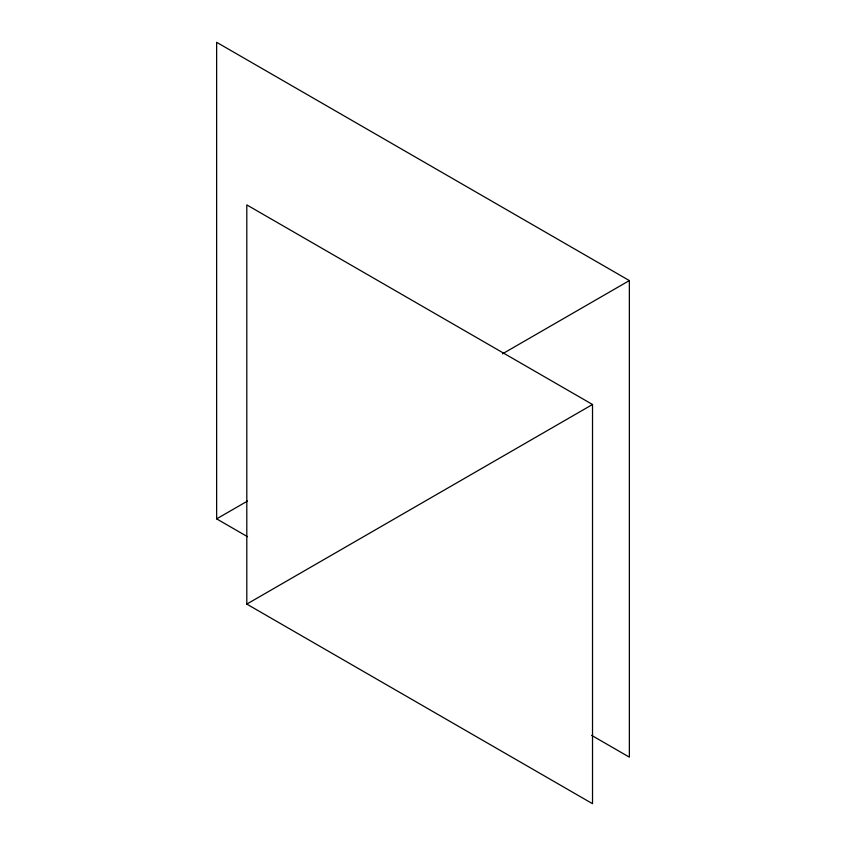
<?xml version="1.0" encoding="UTF-8"?>
<svg xmlns="http://www.w3.org/2000/svg" width="846" height="846" viewBox="0 0 846 846"><rect width="100%" height="100%" fill="white"/><g stroke="black" fill="none" stroke-linecap="round" stroke-linejoin="round"><path stroke-width="1.27" d="M247.508 536.692L216.639 518.873L247.508 501.044M502.461 353.85L629.361 280.586L216.639 42.3L216.639 518.873M246.799 604.097L592.517 404.494L246.799 204.901L246.799 604.097L592.517 803.7L592.517 404.494M591.629 735.364L629.361 757.149L629.361 280.586"/></g></svg>
